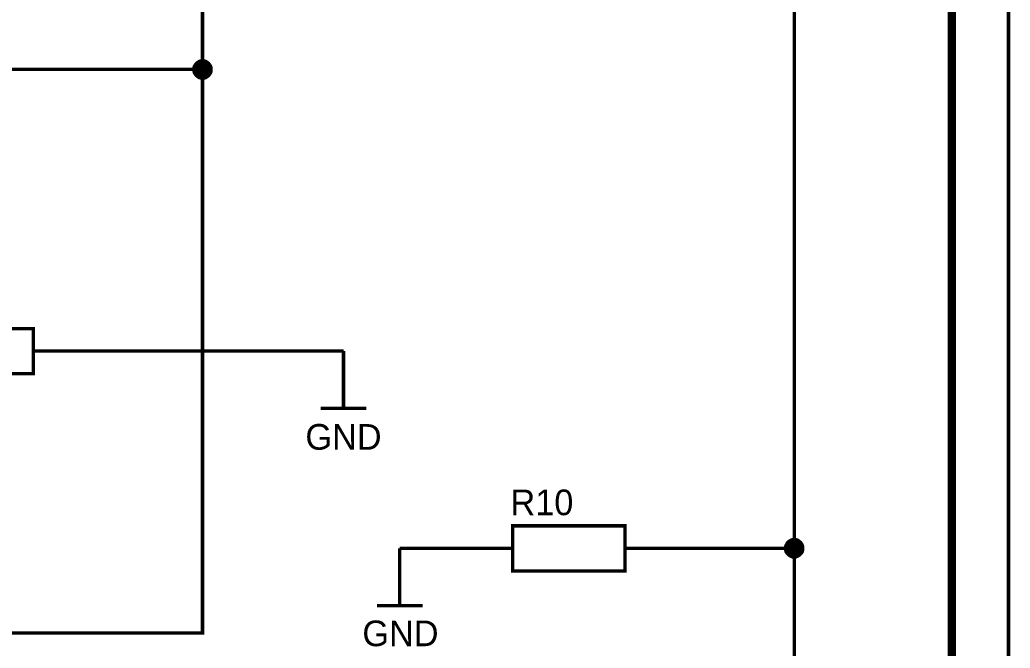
# Model space of a CAD drawing. Header units: millimetres. Extents: x 0 to 594, y 0 to 420.
# Drawn here: x 506.3 to 594.1, y 308.6 to 364.4 of the extents above; entities that cross this region are included whole.
import ezdxf

# ---------------------------------------------------------------- set-up
doc = ezdxf.new("R2010")
doc.units = ezdxf.units.MM
doc.layers.add('Sheet', color=255, linetype='Continuous')

msp = doc.modelspace()

# ---------------------------------------------------------------- linework, layer by layer
at = {"layer": 'Sheet'}
for points, const_width in [([(0.063, 420), (593.968, 420), (593.968, 0), (0.063, 0), (0.063, 420)], 0.3), ([(0.063, 420), (593.968, 420), (593.968, 0), (0.063, 0), (0.063, 420)], 0.3), ([(0.063, 420), (0.063, 0), (593.968, 0), (593.968, 420), (0.063, 420), (0.063, 420)], 0.0991), ([(0.063, 420), (0.063, 0), (593.968, 0), (593.968, 420), (0.063, 420), (0.063, 420)], 0.0991), ([(497.469, 336.986), (507.464, 336.986), (507.464, 332.99), (497.469, 332.99), (497.469, 336.986)], 0.3), ([(549.974, 319.486), (559.954, 319.486), (559.954, 315.474), (549.974, 315.474), (549.974, 319.486)], 0.3)]:
    msp.add_lwpolyline(points, close=True, dxfattribs=dict(at, const_width=const_width))
for points, const_width in [([(588.947, 414.977), (588.947, 4.991)], 0.749), ([(569.966, 222.477), (574.956, 222.477), (574.956, 317.495), (574.956, 387.495), (567.471, 387.495)], 0.3), ([(482.483, 377.482), (474.966, 377.482), (474.966, 359.982), (522.466, 359.982), (522.466, 372.491), (517.476, 372.491)], 0.3), ([(521.708, 359.982), (521.708, 360.014), (521.708, 360.045), (521.708, 360.108), (521.708, 360.14), (521.74, 360.171), (521.74, 360.203), (521.74, 360.235), (521.771, 360.266), (521.771, 360.298), (521.803, 360.329), (521.834, 360.361), (521.834, 360.393), (521.866, 360.424), (521.898, 360.456), (521.898, 360.487), (521.929, 360.519), (521.961, 360.551), (521.992, 360.551), (522.024, 360.582), (522.056, 360.614), (522.087, 360.614), (522.119, 360.645), (522.15, 360.677), (522.182, 360.677), (522.213, 360.708), (522.245, 360.708), (522.277, 360.708), (522.308, 360.74), (522.34, 360.74), (522.403, 360.74), (522.434, 360.74), (522.466, 360.74)], 0.3), ([(521.708, 359.982), (521.708, 360.014), (521.708, 360.045), (521.708, 360.108), (521.708, 360.14), (521.74, 360.171), (521.74, 360.203), (521.74, 360.235), (521.771, 360.266), (521.771, 360.298), (521.803, 360.329), (521.834, 360.361), (521.834, 360.393), (521.866, 360.424), (521.898, 360.456), (521.898, 360.487), (521.929, 360.519), (521.961, 360.551), (521.992, 360.551), (522.024, 360.582), (522.056, 360.614), (522.087, 360.614), (522.119, 360.645), (522.15, 360.677), (522.182, 360.677), (522.213, 360.708), (522.245, 360.708), (522.277, 360.708), (522.308, 360.74), (522.34, 360.74), (522.403, 360.74), (522.434, 360.74), (522.466, 360.74)], 0.3), ([(521.708, 359.982), (521.708, 360.014), (521.708, 360.045), (521.708, 360.108), (521.708, 360.14), (521.74, 360.171), (521.74, 360.203), (521.74, 360.235), (521.771, 360.266), (521.771, 360.298), (521.803, 360.329), (521.834, 360.361), (521.834, 360.393), (521.866, 360.424), (521.898, 360.456), (521.898, 360.487), (521.929, 360.519), (521.961, 360.551), (521.992, 360.551), (522.024, 360.582), (522.056, 360.614), (522.087, 360.614), (522.119, 360.645), (522.15, 360.677), (522.182, 360.677), (522.213, 360.708), (522.245, 360.708), (522.277, 360.708), (522.308, 360.74), (522.34, 360.74), (522.403, 360.74), (522.434, 360.74), (522.466, 360.74)], 0.3), ([(521.708, 359.982), (521.708, 360.014), (521.708, 360.045), (521.708, 360.108), (521.708, 360.14), (521.74, 360.171), (521.74, 360.203), (521.74, 360.235), (521.771, 360.266), (521.771, 360.298), (521.803, 360.329), (521.834, 360.361), (521.834, 360.393), (521.866, 360.424), (521.898, 360.456), (521.898, 360.487), (521.929, 360.519), (521.961, 360.551), (521.992, 360.551), (522.024, 360.582), (522.056, 360.614), (522.087, 360.614), (522.119, 360.645), (522.15, 360.677), (522.182, 360.677), (522.213, 360.708), (522.245, 360.708), (522.277, 360.708), (522.308, 360.74), (522.34, 360.74), (522.403, 360.74), (522.434, 360.74), (522.466, 360.74)], 0.3), ([(521.708, 359.982), (521.708, 360.014), (521.708, 360.045), (521.708, 360.108), (521.708, 360.14), (521.74, 360.171), (521.74, 360.203), (521.74, 360.235), (521.771, 360.266), (521.771, 360.298), (521.803, 360.329), (521.834, 360.361), (521.834, 360.393), (521.866, 360.424), (521.898, 360.456), (521.898, 360.487), (521.929, 360.519), (521.961, 360.551), (521.992, 360.551), (522.024, 360.582), (522.056, 360.614), (522.087, 360.614), (522.119, 360.645), (522.15, 360.677), (522.182, 360.677), (522.213, 360.708), (522.245, 360.708), (522.277, 360.708), (522.308, 360.74), (522.34, 360.74), (522.403, 360.74), (522.434, 360.74), (522.466, 360.74)], 0.0991), ([(521.708, 359.982), (521.708, 360.014), (521.708, 360.045), (521.708, 360.108), (521.708, 360.14), (521.74, 360.171), (521.74, 360.203), (521.74, 360.235), (521.771, 360.266), (521.771, 360.298), (521.803, 360.329), (521.834, 360.361), (521.834, 360.393), (521.866, 360.424), (521.898, 360.456), (521.898, 360.487), (521.929, 360.519), (521.961, 360.551), (521.992, 360.551), (522.024, 360.582), (522.056, 360.614), (522.087, 360.614), (522.119, 360.645), (522.15, 360.677), (522.182, 360.677), (522.213, 360.708), (522.245, 360.708), (522.277, 360.708), (522.308, 360.74), (522.34, 360.74), (522.403, 360.74), (522.434, 360.74), (522.466, 360.74)], 0.0991), ([(521.708, 359.982), (521.708, 360.014), (521.708, 360.045), (521.708, 360.108), (521.708, 360.14), (521.74, 360.171), (521.74, 360.203), (521.74, 360.235), (521.771, 360.266), (521.771, 360.298), (521.803, 360.329), (521.834, 360.361), (521.834, 360.393), (521.866, 360.424), (521.898, 360.456), (521.898, 360.487), (521.929, 360.519), (521.961, 360.551), (521.992, 360.551), (522.024, 360.582), (522.056, 360.614), (522.087, 360.614), (522.119, 360.645), (522.15, 360.677), (522.182, 360.677), (522.213, 360.708), (522.245, 360.708), (522.277, 360.708), (522.308, 360.74), (522.34, 360.74), (522.403, 360.74), (522.434, 360.74), (522.466, 360.74)], 0.0991), ([(521.708, 359.982), (521.708, 360.014), (521.708, 360.045), (521.708, 360.108), (521.708, 360.14), (521.74, 360.171), (521.74, 360.203), (521.74, 360.235), (521.771, 360.266), (521.771, 360.298), (521.803, 360.329), (521.834, 360.361), (521.834, 360.393), (521.866, 360.424), (521.898, 360.456), (521.898, 360.487), (521.929, 360.519), (521.961, 360.551), (521.992, 360.551), (522.024, 360.582), (522.056, 360.614), (522.087, 360.614), (522.119, 360.645), (522.15, 360.677), (522.182, 360.677), (522.213, 360.708), (522.245, 360.708), (522.277, 360.708), (522.308, 360.74), (522.34, 360.74), (522.403, 360.74), (522.434, 360.74), (522.466, 360.74)], 0.0991), ([(522.466, 360.74), (522.466, 360.74)], 0.3), ([(522.466, 360.74), (522.498, 360.74), (522.529, 360.74), (522.592, 360.74), (522.624, 360.74), (522.656, 360.708), (522.687, 360.708), (522.719, 360.708), (522.75, 360.677), (522.782, 360.677), (522.813, 360.645), (522.845, 360.614), (522.877, 360.614), (522.908, 360.582), (522.94, 360.551), (522.971, 360.551), (523.003, 360.519), (523.035, 360.487), (523.035, 360.456), (523.066, 360.424), (523.098, 360.393), (523.098, 360.361), (523.129, 360.329), (523.161, 360.298), (523.161, 360.266), (523.192, 360.235), (523.192, 360.203), (523.192, 360.171), (523.224, 360.14), (523.224, 360.108), (523.224, 360.045), (523.224, 360.014), (523.224, 359.982)], 0.3), ([(522.466, 360.74), (522.466, 360.74)], 0.3), ([(522.466, 360.74), (522.498, 360.74), (522.529, 360.74), (522.592, 360.74), (522.624, 360.74), (522.656, 360.708), (522.687, 360.708), (522.719, 360.708), (522.75, 360.677), (522.782, 360.677), (522.813, 360.645), (522.845, 360.614), (522.877, 360.614), (522.908, 360.582), (522.94, 360.551), (522.971, 360.551), (523.003, 360.519), (523.035, 360.487), (523.035, 360.456), (523.066, 360.424), (523.098, 360.393), (523.098, 360.361), (523.129, 360.329), (523.161, 360.298), (523.161, 360.266), (523.192, 360.235), (523.192, 360.203), (523.192, 360.171), (523.224, 360.14), (523.224, 360.108), (523.224, 360.045), (523.224, 360.014), (523.224, 359.982)], 0.3), ([(522.466, 360.74), (522.466, 360.74)], 0.3), ([(522.466, 360.74), (522.498, 360.74), (522.529, 360.74), (522.592, 360.74), (522.624, 360.74), (522.656, 360.708), (522.687, 360.708), (522.719, 360.708), (522.75, 360.677), (522.782, 360.677), (522.813, 360.645), (522.845, 360.614), (522.877, 360.614), (522.908, 360.582), (522.94, 360.551), (522.971, 360.551), (523.003, 360.519), (523.035, 360.487), (523.035, 360.456), (523.066, 360.424), (523.098, 360.393), (523.098, 360.361), (523.129, 360.329), (523.161, 360.298), (523.161, 360.266), (523.192, 360.235), (523.192, 360.203), (523.192, 360.171), (523.224, 360.14), (523.224, 360.108), (523.224, 360.045), (523.224, 360.014), (523.224, 359.982)], 0.3), ([(522.466, 360.74), (522.466, 360.74)], 0.3), ([(522.466, 360.74), (522.498, 360.74), (522.529, 360.74), (522.592, 360.74), (522.624, 360.74), (522.656, 360.708), (522.687, 360.708), (522.719, 360.708), (522.75, 360.677), (522.782, 360.677), (522.813, 360.645), (522.845, 360.614), (522.877, 360.614), (522.908, 360.582), (522.94, 360.551), (522.971, 360.551), (523.003, 360.519), (523.035, 360.487), (523.035, 360.456), (523.066, 360.424), (523.098, 360.393), (523.098, 360.361), (523.129, 360.329), (523.161, 360.298), (523.161, 360.266), (523.192, 360.235), (523.192, 360.203), (523.192, 360.171), (523.224, 360.14), (523.224, 360.108), (523.224, 360.045), (523.224, 360.014), (523.224, 359.982)], 0.3), ([(522.466, 360.74), (522.466, 360.74)], 0.0991), ([(522.466, 360.74), (522.498, 360.74), (522.529, 360.74), (522.592, 360.74), (522.624, 360.74), (522.656, 360.708), (522.687, 360.708), (522.719, 360.708), (522.75, 360.677), (522.782, 360.677), (522.813, 360.645), (522.845, 360.614), (522.877, 360.614), (522.908, 360.582), (522.94, 360.551), (522.971, 360.551), (523.003, 360.519), (523.035, 360.487), (523.035, 360.456), (523.066, 360.424), (523.098, 360.393), (523.098, 360.361), (523.129, 360.329), (523.161, 360.298), (523.161, 360.266), (523.192, 360.235), (523.192, 360.203), (523.192, 360.171), (523.224, 360.14), (523.224, 360.108), (523.224, 360.045), (523.224, 360.014), (523.224, 359.982)], 0.0991), ([(522.466, 360.74), (522.466, 360.74)], 0.0991), ([(522.466, 360.74), (522.498, 360.74), (522.529, 360.74), (522.592, 360.74), (522.624, 360.74), (522.656, 360.708), (522.687, 360.708), (522.719, 360.708), (522.75, 360.677), (522.782, 360.677), (522.813, 360.645), (522.845, 360.614), (522.877, 360.614), (522.908, 360.582), (522.94, 360.551), (522.971, 360.551), (523.003, 360.519), (523.035, 360.487), (523.035, 360.456), (523.066, 360.424), (523.098, 360.393), (523.098, 360.361), (523.129, 360.329), (523.161, 360.298), (523.161, 360.266), (523.192, 360.235), (523.192, 360.203), (523.192, 360.171), (523.224, 360.14), (523.224, 360.108), (523.224, 360.045), (523.224, 360.014), (523.224, 359.982)], 0.0991), ([(522.466, 360.74), (522.466, 360.74)], 0.0991), ([(522.466, 360.74), (522.498, 360.74), (522.529, 360.74), (522.592, 360.74), (522.624, 360.74), (522.656, 360.708), (522.687, 360.708), (522.719, 360.708), (522.75, 360.677), (522.782, 360.677), (522.813, 360.645), (522.845, 360.614), (522.877, 360.614), (522.908, 360.582), (522.94, 360.551), (522.971, 360.551), (523.003, 360.519), (523.035, 360.487), (523.035, 360.456), (523.066, 360.424), (523.098, 360.393), (523.098, 360.361), (523.129, 360.329), (523.161, 360.298), (523.161, 360.266), (523.192, 360.235), (523.192, 360.203), (523.192, 360.171), (523.224, 360.14), (523.224, 360.108), (523.224, 360.045), (523.224, 360.014), (523.224, 359.982)], 0.0991), ([(522.466, 360.74), (522.466, 360.74)], 0.0991), ([(522.466, 360.74), (522.498, 360.74), (522.529, 360.74), (522.592, 360.74), (522.624, 360.74), (522.656, 360.708), (522.687, 360.708), (522.719, 360.708), (522.75, 360.677), (522.782, 360.677), (522.813, 360.645), (522.845, 360.614), (522.877, 360.614), (522.908, 360.582), (522.94, 360.551), (522.971, 360.551), (523.003, 360.519), (523.035, 360.487), (523.035, 360.456), (523.066, 360.424), (523.098, 360.393), (523.098, 360.361), (523.129, 360.329), (523.161, 360.298), (523.161, 360.266), (523.192, 360.235), (523.192, 360.203), (523.192, 360.171), (523.224, 360.14), (523.224, 360.108), (523.224, 360.045), (523.224, 360.014), (523.224, 359.982)], 0.0991), ([(522.466, 359.982), (522.466, 309.977), (387.483, 309.977)], 0.3), ([(522.466, 359.224), (522.434, 359.224), (522.403, 359.224), (522.34, 359.224), (522.308, 359.224), (522.277, 359.255), (522.245, 359.255), (522.213, 359.255), (522.182, 359.287), (522.15, 359.287), (522.119, 359.319), (522.087, 359.35), (522.056, 359.35), (522.024, 359.382), (521.992, 359.413), (521.961, 359.413), (521.929, 359.445), (521.898, 359.477), (521.898, 359.508), (521.866, 359.54), (521.834, 359.571), (521.834, 359.603), (521.803, 359.634), (521.771, 359.666), (521.771, 359.698), (521.74, 359.729), (521.74, 359.761), (521.74, 359.792), (521.708, 359.824), (521.708, 359.856), (521.708, 359.919), (521.708, 359.95), (521.708, 359.982)], 0.3), ([(521.708, 359.982), (521.708, 359.982)], 0.3), ([(522.466, 359.224), (522.434, 359.224), (522.403, 359.224), (522.34, 359.224), (522.308, 359.224), (522.277, 359.255), (522.245, 359.255), (522.213, 359.255), (522.182, 359.287), (522.15, 359.287), (522.119, 359.319), (522.087, 359.35), (522.056, 359.35), (522.024, 359.382), (521.992, 359.413), (521.961, 359.413), (521.929, 359.445), (521.898, 359.477), (521.898, 359.508), (521.866, 359.54), (521.834, 359.571), (521.834, 359.603), (521.803, 359.634), (521.771, 359.666), (521.771, 359.698), (521.74, 359.729), (521.74, 359.761), (521.74, 359.792), (521.708, 359.824), (521.708, 359.856), (521.708, 359.919), (521.708, 359.95), (521.708, 359.982)], 0.3), ([(521.708, 359.982), (521.708, 359.982)], 0.3), ([(522.466, 359.224), (522.434, 359.224), (522.403, 359.224), (522.34, 359.224), (522.308, 359.224), (522.277, 359.255), (522.245, 359.255), (522.213, 359.255), (522.182, 359.287), (522.15, 359.287), (522.119, 359.319), (522.087, 359.35), (522.056, 359.35), (522.024, 359.382), (521.992, 359.413), (521.961, 359.413), (521.929, 359.445), (521.898, 359.477), (521.898, 359.508), (521.866, 359.54), (521.834, 359.571), (521.834, 359.603), (521.803, 359.634), (521.771, 359.666), (521.771, 359.698), (521.74, 359.729), (521.74, 359.761), (521.74, 359.792), (521.708, 359.824), (521.708, 359.856), (521.708, 359.919), (521.708, 359.95), (521.708, 359.982)], 0.3), ([(521.708, 359.982), (521.708, 359.982)], 0.3), ([(522.466, 359.224), (522.434, 359.224), (522.403, 359.224), (522.34, 359.224), (522.308, 359.224), (522.277, 359.255), (522.245, 359.255), (522.213, 359.255), (522.182, 359.287), (522.15, 359.287), (522.119, 359.319), (522.087, 359.35), (522.056, 359.35), (522.024, 359.382), (521.992, 359.413), (521.961, 359.413), (521.929, 359.445), (521.898, 359.477), (521.898, 359.508), (521.866, 359.54), (521.834, 359.571), (521.834, 359.603), (521.803, 359.634), (521.771, 359.666), (521.771, 359.698), (521.74, 359.729), (521.74, 359.761), (521.74, 359.792), (521.708, 359.824), (521.708, 359.856), (521.708, 359.919), (521.708, 359.95), (521.708, 359.982)], 0.3), ([(521.708, 359.982), (521.708, 359.982)], 0.3), ([(522.466, 359.224), (522.434, 359.224), (522.403, 359.224), (522.34, 359.224), (522.308, 359.224), (522.277, 359.255), (522.245, 359.255), (522.213, 359.255), (522.182, 359.287), (522.15, 359.287), (522.119, 359.319), (522.087, 359.35), (522.056, 359.35), (522.024, 359.382), (521.992, 359.413), (521.961, 359.413), (521.929, 359.445), (521.898, 359.477), (521.898, 359.508), (521.866, 359.54), (521.834, 359.571), (521.834, 359.603), (521.803, 359.634), (521.771, 359.666), (521.771, 359.698), (521.74, 359.729), (521.74, 359.761), (521.74, 359.792), (521.708, 359.824), (521.708, 359.856), (521.708, 359.919), (521.708, 359.95), (521.708, 359.982)], 0.0991), ([(521.708, 359.982), (521.708, 359.982)], 0.0991), ([(522.466, 359.224), (522.434, 359.224), (522.403, 359.224), (522.34, 359.224), (522.308, 359.224), (522.277, 359.255), (522.245, 359.255), (522.213, 359.255), (522.182, 359.287), (522.15, 359.287), (522.119, 359.319), (522.087, 359.35), (522.056, 359.35), (522.024, 359.382), (521.992, 359.413), (521.961, 359.413), (521.929, 359.445), (521.898, 359.477), (521.898, 359.508), (521.866, 359.54), (521.834, 359.571), (521.834, 359.603), (521.803, 359.634), (521.771, 359.666), (521.771, 359.698), (521.74, 359.729), (521.74, 359.761), (521.74, 359.792), (521.708, 359.824), (521.708, 359.856), (521.708, 359.919), (521.708, 359.95), (521.708, 359.982)], 0.0991), ([(521.708, 359.982), (521.708, 359.982)], 0.0991), ([(522.466, 359.224), (522.434, 359.224), (522.403, 359.224), (522.34, 359.224), (522.308, 359.224), (522.277, 359.255), (522.245, 359.255), (522.213, 359.255), (522.182, 359.287), (522.15, 359.287), (522.119, 359.319), (522.087, 359.35), (522.056, 359.35), (522.024, 359.382), (521.992, 359.413), (521.961, 359.413), (521.929, 359.445), (521.898, 359.477), (521.898, 359.508), (521.866, 359.54), (521.834, 359.571), (521.834, 359.603), (521.803, 359.634), (521.771, 359.666), (521.771, 359.698), (521.74, 359.729), (521.74, 359.761), (521.74, 359.792), (521.708, 359.824), (521.708, 359.856), (521.708, 359.919), (521.708, 359.95), (521.708, 359.982)], 0.0991), ([(521.708, 359.982), (521.708, 359.982)], 0.0991), ([(522.466, 359.224), (522.434, 359.224), (522.403, 359.224), (522.34, 359.224), (522.308, 359.224), (522.277, 359.255), (522.245, 359.255), (522.213, 359.255), (522.182, 359.287), (522.15, 359.287), (522.119, 359.319), (522.087, 359.35), (522.056, 359.35), (522.024, 359.382), (521.992, 359.413), (521.961, 359.413), (521.929, 359.445), (521.898, 359.477), (521.898, 359.508), (521.866, 359.54), (521.834, 359.571), (521.834, 359.603), (521.803, 359.634), (521.771, 359.666), (521.771, 359.698), (521.74, 359.729), (521.74, 359.761), (521.74, 359.792), (521.708, 359.824), (521.708, 359.856), (521.708, 359.919), (521.708, 359.95), (521.708, 359.982)], 0.0991), ([(521.708, 359.982), (521.708, 359.982)], 0.0991), ([(523.224, 359.982), (523.224, 359.95), (523.224, 359.919), (523.224, 359.856), (523.224, 359.824), (523.192, 359.792), (523.192, 359.761), (523.192, 359.729), (523.161, 359.698), (523.161, 359.666), (523.129, 359.634), (523.098, 359.603), (523.098, 359.571), (523.066, 359.54), (523.035, 359.508), (523.035, 359.477), (523.003, 359.445), (522.971, 359.413), (522.94, 359.413), (522.908, 359.382), (522.877, 359.35), (522.845, 359.35), (522.813, 359.319), (522.782, 359.287), (522.75, 359.287), (522.719, 359.255), (522.687, 359.255), (522.656, 359.255), (522.624, 359.224), (522.592, 359.224), (522.529, 359.224), (522.498, 359.224), (522.466, 359.224)], 0.3), ([(523.224, 359.982), (523.224, 359.95), (523.224, 359.919), (523.224, 359.856), (523.224, 359.824), (523.192, 359.792), (523.192, 359.761), (523.192, 359.729), (523.161, 359.698), (523.161, 359.666), (523.129, 359.634), (523.098, 359.603), (523.098, 359.571), (523.066, 359.54), (523.035, 359.508), (523.035, 359.477), (523.003, 359.445), (522.971, 359.413), (522.94, 359.413), (522.908, 359.382), (522.877, 359.35), (522.845, 359.35), (522.813, 359.319), (522.782, 359.287), (522.75, 359.287), (522.719, 359.255), (522.687, 359.255), (522.656, 359.255), (522.624, 359.224), (522.592, 359.224), (522.529, 359.224), (522.498, 359.224), (522.466, 359.224)], 0.3), ([(523.224, 359.982), (523.224, 359.95), (523.224, 359.919), (523.224, 359.856), (523.224, 359.824), (523.192, 359.792), (523.192, 359.761), (523.192, 359.729), (523.161, 359.698), (523.161, 359.666), (523.129, 359.634), (523.098, 359.603), (523.098, 359.571), (523.066, 359.54), (523.035, 359.508), (523.035, 359.477), (523.003, 359.445), (522.971, 359.413), (522.94, 359.413), (522.908, 359.382), (522.877, 359.35), (522.845, 359.35), (522.813, 359.319), (522.782, 359.287), (522.75, 359.287), (522.719, 359.255), (522.687, 359.255), (522.656, 359.255), (522.624, 359.224), (522.592, 359.224), (522.529, 359.224), (522.498, 359.224), (522.466, 359.224)], 0.3), ([(523.224, 359.982), (523.224, 359.95), (523.224, 359.919), (523.224, 359.856), (523.224, 359.824), (523.192, 359.792), (523.192, 359.761), (523.192, 359.729), (523.161, 359.698), (523.161, 359.666), (523.129, 359.634), (523.098, 359.603), (523.098, 359.571), (523.066, 359.54), (523.035, 359.508), (523.035, 359.477), (523.003, 359.445), (522.971, 359.413), (522.94, 359.413), (522.908, 359.382), (522.877, 359.35), (522.845, 359.35), (522.813, 359.319), (522.782, 359.287), (522.75, 359.287), (522.719, 359.255), (522.687, 359.255), (522.656, 359.255), (522.624, 359.224), (522.592, 359.224), (522.529, 359.224), (522.498, 359.224), (522.466, 359.224)], 0.3), ([(523.224, 359.982), (523.224, 359.95), (523.224, 359.919), (523.224, 359.856), (523.224, 359.824), (523.192, 359.792), (523.192, 359.761), (523.192, 359.729), (523.161, 359.698), (523.161, 359.666), (523.129, 359.634), (523.098, 359.603), (523.098, 359.571), (523.066, 359.54), (523.035, 359.508), (523.035, 359.477), (523.003, 359.445), (522.971, 359.413), (522.94, 359.413), (522.908, 359.382), (522.877, 359.35), (522.845, 359.35), (522.813, 359.319), (522.782, 359.287), (522.75, 359.287), (522.719, 359.255), (522.687, 359.255), (522.656, 359.255), (522.624, 359.224), (522.592, 359.224), (522.529, 359.224), (522.498, 359.224), (522.466, 359.224)], 0.0991), ([(523.224, 359.982), (523.224, 359.95), (523.224, 359.919), (523.224, 359.856), (523.224, 359.824), (523.192, 359.792), (523.192, 359.761), (523.192, 359.729), (523.161, 359.698), (523.161, 359.666), (523.129, 359.634), (523.098, 359.603), (523.098, 359.571), (523.066, 359.54), (523.035, 359.508), (523.035, 359.477), (523.003, 359.445), (522.971, 359.413), (522.94, 359.413), (522.908, 359.382), (522.877, 359.35), (522.845, 359.35), (522.813, 359.319), (522.782, 359.287), (522.75, 359.287), (522.719, 359.255), (522.687, 359.255), (522.656, 359.255), (522.624, 359.224), (522.592, 359.224), (522.529, 359.224), (522.498, 359.224), (522.466, 359.224)], 0.0991), ([(523.224, 359.982), (523.224, 359.95), (523.224, 359.919), (523.224, 359.856), (523.224, 359.824), (523.192, 359.792), (523.192, 359.761), (523.192, 359.729), (523.161, 359.698), (523.161, 359.666), (523.129, 359.634), (523.098, 359.603), (523.098, 359.571), (523.066, 359.54), (523.035, 359.508), (523.035, 359.477), (523.003, 359.445), (522.971, 359.413), (522.94, 359.413), (522.908, 359.382), (522.877, 359.35), (522.845, 359.35), (522.813, 359.319), (522.782, 359.287), (522.75, 359.287), (522.719, 359.255), (522.687, 359.255), (522.656, 359.255), (522.624, 359.224), (522.592, 359.224), (522.529, 359.224), (522.498, 359.224), (522.466, 359.224)], 0.0991), ([(523.224, 359.982), (523.224, 359.95), (523.224, 359.919), (523.224, 359.856), (523.224, 359.824), (523.192, 359.792), (523.192, 359.761), (523.192, 359.729), (523.161, 359.698), (523.161, 359.666), (523.129, 359.634), (523.098, 359.603), (523.098, 359.571), (523.066, 359.54), (523.035, 359.508), (523.035, 359.477), (523.003, 359.445), (522.971, 359.413), (522.94, 359.413), (522.908, 359.382), (522.877, 359.35), (522.845, 359.35), (522.813, 359.319), (522.782, 359.287), (522.75, 359.287), (522.719, 359.255), (522.687, 359.255), (522.656, 359.255), (522.624, 359.224), (522.592, 359.224), (522.529, 359.224), (522.498, 359.224), (522.466, 359.224)], 0.0991), ([(523.224, 359.982), (523.224, 359.982), (523.224, 359.982), (523.224, 359.982), (523.224, 359.982), (523.224, 359.982), (523.224, 359.982), (523.224, 359.982), (523.224, 359.982), (523.224, 359.982), (523.224, 359.982), (523.224, 359.982), (523.224, 359.982), (523.224, 359.982), (523.224, 359.982), (523.224, 359.982), (523.224, 359.982), (523.224, 359.982), (523.224, 359.982), (523.224, 359.982), (523.224, 359.982), (523.224, 359.982), (523.224, 359.982), (523.224, 359.982), (523.224, 359.982), (523.224, 359.982), (523.224, 359.982), (523.224, 359.982), (523.224, 359.982), (523.224, 359.982), (523.224, 359.982), (523.224, 359.982), (523.224, 359.982)], 0.3), ([(523.224, 359.982), (523.224, 359.982)], 0.3), ([(523.224, 359.982), (523.224, 359.982), (523.224, 359.982), (523.224, 359.982), (523.224, 359.982), (523.224, 359.982), (523.224, 359.982), (523.224, 359.982), (523.224, 359.982), (523.224, 359.982), (523.224, 359.982), (523.224, 359.982), (523.224, 359.982), (523.224, 359.982), (523.224, 359.982), (523.224, 359.982), (523.224, 359.982), (523.224, 359.982), (523.224, 359.982), (523.224, 359.982), (523.224, 359.982), (523.224, 359.982), (523.224, 359.982), (523.224, 359.982), (523.224, 359.982), (523.224, 359.982), (523.224, 359.982), (523.224, 359.982), (523.224, 359.982), (523.224, 359.982), (523.224, 359.982), (523.224, 359.982), (523.224, 359.982)], 0.3), ([(523.224, 359.982), (523.224, 359.982)], 0.3), ([(523.224, 359.982), (523.224, 359.982), (523.224, 359.982), (523.224, 359.982), (523.224, 359.982), (523.224, 359.982), (523.224, 359.982), (523.224, 359.982), (523.224, 359.982), (523.224, 359.982), (523.224, 359.982), (523.224, 359.982), (523.224, 359.982), (523.224, 359.982), (523.224, 359.982), (523.224, 359.982), (523.224, 359.982), (523.224, 359.982), (523.224, 359.982), (523.224, 359.982), (523.224, 359.982), (523.224, 359.982), (523.224, 359.982), (523.224, 359.982), (523.224, 359.982), (523.224, 359.982), (523.224, 359.982), (523.224, 359.982), (523.224, 359.982), (523.224, 359.982), (523.224, 359.982), (523.224, 359.982), (523.224, 359.982)], 0.3), ([(523.224, 359.982), (523.224, 359.982)], 0.3), ([(523.224, 359.982), (523.224, 359.982), (523.224, 359.982), (523.224, 359.982), (523.224, 359.982), (523.224, 359.982), (523.224, 359.982), (523.224, 359.982), (523.224, 359.982), (523.224, 359.982), (523.224, 359.982), (523.224, 359.982), (523.224, 359.982), (523.224, 359.982), (523.224, 359.982), (523.224, 359.982), (523.224, 359.982), (523.224, 359.982), (523.224, 359.982), (523.224, 359.982), (523.224, 359.982), (523.224, 359.982), (523.224, 359.982), (523.224, 359.982), (523.224, 359.982), (523.224, 359.982), (523.224, 359.982), (523.224, 359.982), (523.224, 359.982), (523.224, 359.982), (523.224, 359.982), (523.224, 359.982), (523.224, 359.982)], 0.3), ([(523.224, 359.982), (523.224, 359.982)], 0.3), ([(523.224, 359.982), (523.224, 359.982), (523.224, 359.982), (523.224, 359.982), (523.224, 359.982), (523.224, 359.982), (523.224, 359.982), (523.224, 359.982), (523.224, 359.982), (523.224, 359.982), (523.224, 359.982), (523.224, 359.982), (523.224, 359.982), (523.224, 359.982), (523.224, 359.982), (523.224, 359.982), (523.224, 359.982), (523.224, 359.982), (523.224, 359.982), (523.224, 359.982), (523.224, 359.982), (523.224, 359.982), (523.224, 359.982), (523.224, 359.982), (523.224, 359.982), (523.224, 359.982), (523.224, 359.982), (523.224, 359.982), (523.224, 359.982), (523.224, 359.982), (523.224, 359.982), (523.224, 359.982), (523.224, 359.982)], 0.0991), ([(523.224, 359.982), (523.224, 359.982)], 0.0991), ([(523.224, 359.982), (523.224, 359.982), (523.224, 359.982), (523.224, 359.982), (523.224, 359.982), (523.224, 359.982), (523.224, 359.982), (523.224, 359.982), (523.224, 359.982), (523.224, 359.982), (523.224, 359.982), (523.224, 359.982), (523.224, 359.982), (523.224, 359.982), (523.224, 359.982), (523.224, 359.982), (523.224, 359.982), (523.224, 359.982), (523.224, 359.982), (523.224, 359.982), (523.224, 359.982), (523.224, 359.982), (523.224, 359.982), (523.224, 359.982), (523.224, 359.982), (523.224, 359.982), (523.224, 359.982), (523.224, 359.982), (523.224, 359.982), (523.224, 359.982), (523.224, 359.982), (523.224, 359.982), (523.224, 359.982)], 0.0991), ([(523.224, 359.982), (523.224, 359.982)], 0.0991), ([(523.224, 359.982), (523.224, 359.982), (523.224, 359.982), (523.224, 359.982), (523.224, 359.982), (523.224, 359.982), (523.224, 359.982), (523.224, 359.982), (523.224, 359.982), (523.224, 359.982), (523.224, 359.982), (523.224, 359.982), (523.224, 359.982), (523.224, 359.982), (523.224, 359.982), (523.224, 359.982), (523.224, 359.982), (523.224, 359.982), (523.224, 359.982), (523.224, 359.982), (523.224, 359.982), (523.224, 359.982), (523.224, 359.982), (523.224, 359.982), (523.224, 359.982), (523.224, 359.982), (523.224, 359.982), (523.224, 359.982), (523.224, 359.982), (523.224, 359.982), (523.224, 359.982), (523.224, 359.982), (523.224, 359.982)], 0.0991), ([(523.224, 359.982), (523.224, 359.982)], 0.0991), ([(523.224, 359.982), (523.224, 359.982), (523.224, 359.982), (523.224, 359.982), (523.224, 359.982), (523.224, 359.982), (523.224, 359.982), (523.224, 359.982), (523.224, 359.982), (523.224, 359.982), (523.224, 359.982), (523.224, 359.982), (523.224, 359.982), (523.224, 359.982), (523.224, 359.982), (523.224, 359.982), (523.224, 359.982), (523.224, 359.982), (523.224, 359.982), (523.224, 359.982), (523.224, 359.982), (523.224, 359.982), (523.224, 359.982), (523.224, 359.982), (523.224, 359.982), (523.224, 359.982), (523.224, 359.982), (523.224, 359.982), (523.224, 359.982), (523.224, 359.982), (523.224, 359.982), (523.224, 359.982), (523.224, 359.982)], 0.0991), ([(523.224, 359.982), (523.224, 359.982)], 0.0991), ([(507.464, 334.995), (512.47, 334.995)], 0.3), ([(512.486, 334.995), (534.973, 334.995)], 0.3), ([(534.973, 334.995), (534.973, 329.91)], 0.3), ([(532.951, 329.91), (536.994, 329.91)], 0.3), ([(574.198, 317.495), (574.198, 317.527), (574.198, 317.559), (574.198, 317.622), (574.198, 317.653), (574.229, 317.685), (574.229, 317.717), (574.229, 317.748), (574.261, 317.78), (574.261, 317.811), (574.293, 317.843), (574.324, 317.875), (574.324, 317.906), (574.356, 317.938), (574.387, 317.969), (574.387, 318.001), (574.419, 318.032), (574.451, 318.064), (574.482, 318.064), (574.514, 318.096), (574.545, 318.127), (574.577, 318.127), (574.608, 318.159), (574.64, 318.19), (574.672, 318.19), (574.703, 318.222), (574.735, 318.222), (574.766, 318.222), (574.798, 318.254), (574.83, 318.254), (574.893, 318.254), (574.924, 318.254), (574.956, 318.254)], 0.3), ([(574.198, 317.495), (574.198, 317.527), (574.198, 317.559), (574.198, 317.622), (574.198, 317.653), (574.229, 317.685), (574.229, 317.717), (574.229, 317.748), (574.261, 317.78), (574.261, 317.811), (574.293, 317.843), (574.324, 317.875), (574.324, 317.906), (574.356, 317.938), (574.387, 317.969), (574.387, 318.001), (574.419, 318.032), (574.451, 318.064), (574.482, 318.064), (574.514, 318.096), (574.545, 318.127), (574.577, 318.127), (574.608, 318.159), (574.64, 318.19), (574.672, 318.19), (574.703, 318.222), (574.735, 318.222), (574.766, 318.222), (574.798, 318.254), (574.83, 318.254), (574.893, 318.254), (574.924, 318.254), (574.956, 318.254)], 0.3), ([(574.198, 317.495), (574.198, 317.527), (574.198, 317.559), (574.198, 317.622), (574.198, 317.653), (574.229, 317.685), (574.229, 317.717), (574.229, 317.748), (574.261, 317.78), (574.261, 317.811), (574.293, 317.843), (574.324, 317.875), (574.324, 317.906), (574.356, 317.938), (574.387, 317.969), (574.387, 318.001), (574.419, 318.032), (574.451, 318.064), (574.482, 318.064), (574.514, 318.096), (574.545, 318.127), (574.577, 318.127), (574.608, 318.159), (574.64, 318.19), (574.672, 318.19), (574.703, 318.222), (574.735, 318.222), (574.766, 318.222), (574.798, 318.254), (574.83, 318.254), (574.893, 318.254), (574.924, 318.254), (574.956, 318.254)], 0.3), ([(574.198, 317.495), (574.198, 317.527), (574.198, 317.559), (574.198, 317.622), (574.198, 317.653), (574.229, 317.685), (574.229, 317.717), (574.229, 317.748), (574.261, 317.78), (574.261, 317.811), (574.293, 317.843), (574.324, 317.875), (574.324, 317.906), (574.356, 317.938), (574.387, 317.969), (574.387, 318.001), (574.419, 318.032), (574.451, 318.064), (574.482, 318.064), (574.514, 318.096), (574.545, 318.127), (574.577, 318.127), (574.608, 318.159), (574.64, 318.19), (574.672, 318.19), (574.703, 318.222), (574.735, 318.222), (574.766, 318.222), (574.798, 318.254), (574.83, 318.254), (574.893, 318.254), (574.924, 318.254), (574.956, 318.254)], 0.3), ([(574.198, 317.495), (574.198, 317.527), (574.198, 317.559), (574.198, 317.622), (574.198, 317.653), (574.229, 317.685), (574.229, 317.717), (574.229, 317.748), (574.261, 317.78), (574.261, 317.811), (574.293, 317.843), (574.324, 317.875), (574.324, 317.906), (574.356, 317.938), (574.387, 317.969), (574.387, 318.001), (574.419, 318.032), (574.451, 318.064), (574.482, 318.064), (574.514, 318.096), (574.545, 318.127), (574.577, 318.127), (574.608, 318.159), (574.64, 318.19), (574.672, 318.19), (574.703, 318.222), (574.735, 318.222), (574.766, 318.222), (574.798, 318.254), (574.83, 318.254), (574.893, 318.254), (574.924, 318.254), (574.956, 318.254)], 0.0991), ([(574.198, 317.495), (574.198, 317.527), (574.198, 317.559), (574.198, 317.622), (574.198, 317.653), (574.229, 317.685), (574.229, 317.717), (574.229, 317.748), (574.261, 317.78), (574.261, 317.811), (574.293, 317.843), (574.324, 317.875), (574.324, 317.906), (574.356, 317.938), (574.387, 317.969), (574.387, 318.001), (574.419, 318.032), (574.451, 318.064), (574.482, 318.064), (574.514, 318.096), (574.545, 318.127), (574.577, 318.127), (574.608, 318.159), (574.64, 318.19), (574.672, 318.19), (574.703, 318.222), (574.735, 318.222), (574.766, 318.222), (574.798, 318.254), (574.83, 318.254), (574.893, 318.254), (574.924, 318.254), (574.956, 318.254)], 0.0991), ([(574.198, 317.495), (574.198, 317.527), (574.198, 317.559), (574.198, 317.622), (574.198, 317.653), (574.229, 317.685), (574.229, 317.717), (574.229, 317.748), (574.261, 317.78), (574.261, 317.811), (574.293, 317.843), (574.324, 317.875), (574.324, 317.906), (574.356, 317.938), (574.387, 317.969), (574.387, 318.001), (574.419, 318.032), (574.451, 318.064), (574.482, 318.064), (574.514, 318.096), (574.545, 318.127), (574.577, 318.127), (574.608, 318.159), (574.64, 318.19), (574.672, 318.19), (574.703, 318.222), (574.735, 318.222), (574.766, 318.222), (574.798, 318.254), (574.83, 318.254), (574.893, 318.254), (574.924, 318.254), (574.956, 318.254)], 0.0991), ([(574.198, 317.495), (574.198, 317.527), (574.198, 317.559), (574.198, 317.622), (574.198, 317.653), (574.229, 317.685), (574.229, 317.717), (574.229, 317.748), (574.261, 317.78), (574.261, 317.811), (574.293, 317.843), (574.324, 317.875), (574.324, 317.906), (574.356, 317.938), (574.387, 317.969), (574.387, 318.001), (574.419, 318.032), (574.451, 318.064), (574.482, 318.064), (574.514, 318.096), (574.545, 318.127), (574.577, 318.127), (574.608, 318.159), (574.64, 318.19), (574.672, 318.19), (574.703, 318.222), (574.735, 318.222), (574.766, 318.222), (574.798, 318.254), (574.83, 318.254), (574.893, 318.254), (574.924, 318.254), (574.956, 318.254)], 0.0991), ([(574.956, 318.254), (574.956, 318.254)], 0.3), ([(574.956, 318.254), (574.987, 318.254), (575.019, 318.254), (575.082, 318.254), (575.114, 318.254), (575.145, 318.222), (575.177, 318.222), (575.209, 318.222), (575.24, 318.19), (575.272, 318.19), (575.303, 318.159), (575.335, 318.127), (575.366, 318.127), (575.398, 318.096), (575.43, 318.064), (575.461, 318.064), (575.493, 318.032), (575.524, 318.001), (575.524, 317.969), (575.556, 317.938), (575.588, 317.906), (575.588, 317.875), (575.619, 317.843), (575.651, 317.811), (575.651, 317.78), (575.682, 317.748), (575.682, 317.717), (575.682, 317.685), (575.714, 317.653), (575.714, 317.622), (575.714, 317.559), (575.714, 317.527), (575.714, 317.495)], 0.3), ([(574.956, 318.254), (574.956, 318.254)], 0.3), ([(574.956, 318.254), (574.987, 318.254), (575.019, 318.254), (575.082, 318.254), (575.114, 318.254), (575.145, 318.222), (575.177, 318.222), (575.209, 318.222), (575.24, 318.19), (575.272, 318.19), (575.303, 318.159), (575.335, 318.127), (575.366, 318.127), (575.398, 318.096), (575.43, 318.064), (575.461, 318.064), (575.493, 318.032), (575.524, 318.001), (575.524, 317.969), (575.556, 317.938), (575.588, 317.906), (575.588, 317.875), (575.619, 317.843), (575.651, 317.811), (575.651, 317.78), (575.682, 317.748), (575.682, 317.717), (575.682, 317.685), (575.714, 317.653), (575.714, 317.622), (575.714, 317.559), (575.714, 317.527), (575.714, 317.495)], 0.3), ([(574.956, 318.254), (574.956, 318.254)], 0.3), ([(574.956, 318.254), (574.987, 318.254), (575.019, 318.254), (575.082, 318.254), (575.114, 318.254), (575.145, 318.222), (575.177, 318.222), (575.209, 318.222), (575.24, 318.19), (575.272, 318.19), (575.303, 318.159), (575.335, 318.127), (575.366, 318.127), (575.398, 318.096), (575.43, 318.064), (575.461, 318.064), (575.493, 318.032), (575.524, 318.001), (575.524, 317.969), (575.556, 317.938), (575.588, 317.906), (575.588, 317.875), (575.619, 317.843), (575.651, 317.811), (575.651, 317.78), (575.682, 317.748), (575.682, 317.717), (575.682, 317.685), (575.714, 317.653), (575.714, 317.622), (575.714, 317.559), (575.714, 317.527), (575.714, 317.495)], 0.3), ([(574.956, 318.254), (574.956, 318.254)], 0.3), ([(574.956, 318.254), (574.987, 318.254), (575.019, 318.254), (575.082, 318.254), (575.114, 318.254), (575.145, 318.222), (575.177, 318.222), (575.209, 318.222), (575.24, 318.19), (575.272, 318.19), (575.303, 318.159), (575.335, 318.127), (575.366, 318.127), (575.398, 318.096), (575.43, 318.064), (575.461, 318.064), (575.493, 318.032), (575.524, 318.001), (575.524, 317.969), (575.556, 317.938), (575.588, 317.906), (575.588, 317.875), (575.619, 317.843), (575.651, 317.811), (575.651, 317.78), (575.682, 317.748), (575.682, 317.717), (575.682, 317.685), (575.714, 317.653), (575.714, 317.622), (575.714, 317.559), (575.714, 317.527), (575.714, 317.495)], 0.3), ([(574.956, 318.254), (574.956, 318.254)], 0.0991), ([(574.956, 318.254), (574.987, 318.254), (575.019, 318.254), (575.082, 318.254), (575.114, 318.254), (575.145, 318.222), (575.177, 318.222), (575.209, 318.222), (575.24, 318.19), (575.272, 318.19), (575.303, 318.159), (575.335, 318.127), (575.366, 318.127), (575.398, 318.096), (575.43, 318.064), (575.461, 318.064), (575.493, 318.032), (575.524, 318.001), (575.524, 317.969), (575.556, 317.938), (575.588, 317.906), (575.588, 317.875), (575.619, 317.843), (575.651, 317.811), (575.651, 317.78), (575.682, 317.748), (575.682, 317.717), (575.682, 317.685), (575.714, 317.653), (575.714, 317.622), (575.714, 317.559), (575.714, 317.527), (575.714, 317.495)], 0.0991), ([(574.956, 318.254), (574.956, 318.254)], 0.0991), ([(574.956, 318.254), (574.987, 318.254), (575.019, 318.254), (575.082, 318.254), (575.114, 318.254), (575.145, 318.222), (575.177, 318.222), (575.209, 318.222), (575.24, 318.19), (575.272, 318.19), (575.303, 318.159), (575.335, 318.127), (575.366, 318.127), (575.398, 318.096), (575.43, 318.064), (575.461, 318.064), (575.493, 318.032), (575.524, 318.001), (575.524, 317.969), (575.556, 317.938), (575.588, 317.906), (575.588, 317.875), (575.619, 317.843), (575.651, 317.811), (575.651, 317.78), (575.682, 317.748), (575.682, 317.717), (575.682, 317.685), (575.714, 317.653), (575.714, 317.622), (575.714, 317.559), (575.714, 317.527), (575.714, 317.495)], 0.0991), ([(574.956, 318.254), (574.956, 318.254)], 0.0991), ([(574.956, 318.254), (574.987, 318.254), (575.019, 318.254), (575.082, 318.254), (575.114, 318.254), (575.145, 318.222), (575.177, 318.222), (575.209, 318.222), (575.24, 318.19), (575.272, 318.19), (575.303, 318.159), (575.335, 318.127), (575.366, 318.127), (575.398, 318.096), (575.43, 318.064), (575.461, 318.064), (575.493, 318.032), (575.524, 318.001), (575.524, 317.969), (575.556, 317.938), (575.588, 317.906), (575.588, 317.875), (575.619, 317.843), (575.651, 317.811), (575.651, 317.78), (575.682, 317.748), (575.682, 317.717), (575.682, 317.685), (575.714, 317.653), (575.714, 317.622), (575.714, 317.559), (575.714, 317.527), (575.714, 317.495)], 0.0991), ([(574.956, 318.254), (574.956, 318.254)], 0.0991), ([(574.956, 318.254), (574.987, 318.254), (575.019, 318.254), (575.082, 318.254), (575.114, 318.254), (575.145, 318.222), (575.177, 318.222), (575.209, 318.222), (575.24, 318.19), (575.272, 318.19), (575.303, 318.159), (575.335, 318.127), (575.366, 318.127), (575.398, 318.096), (575.43, 318.064), (575.461, 318.064), (575.493, 318.032), (575.524, 318.001), (575.524, 317.969), (575.556, 317.938), (575.588, 317.906), (575.588, 317.875), (575.619, 317.843), (575.651, 317.811), (575.651, 317.78), (575.682, 317.748), (575.682, 317.717), (575.682, 317.685), (575.714, 317.653), (575.714, 317.622), (575.714, 317.559), (575.714, 317.527), (575.714, 317.495)], 0.0991), ([(539.963, 317.495), (539.963, 312.41)], 0.3), ([(544.953, 317.495), (539.963, 317.495), (539.963, 317.495)], 0.3), ([(549.974, 317.495), (544.953, 317.495)], 0.3), ([(559.954, 317.495), (564.976, 317.495)], 0.3), ([(564.976, 317.495), (574.956, 317.495)], 0.3), ([(574.956, 316.737), (574.924, 316.737), (574.893, 316.737), (574.83, 316.737), (574.798, 316.737), (574.766, 316.769), (574.735, 316.769), (574.703, 316.769), (574.672, 316.801), (574.64, 316.801), (574.608, 316.832), (574.577, 316.832), (574.545, 316.864), (574.514, 316.895), (574.482, 316.895), (574.451, 316.927), (574.419, 316.958), (574.387, 316.99), (574.387, 316.99), (574.356, 317.022), (574.324, 317.053), (574.324, 317.085), (574.293, 317.116), (574.261, 317.148), (574.261, 317.18), (574.229, 317.211), (574.229, 317.274), (574.229, 317.306), (574.198, 317.338), (574.198, 317.369), (574.198, 317.401), (574.198, 317.464), (574.198, 317.495)], 0.3), ([(574.198, 317.495), (574.198, 317.495)], 0.3), ([(574.956, 316.737), (574.924, 316.737), (574.893, 316.737), (574.83, 316.737), (574.798, 316.737), (574.766, 316.769), (574.735, 316.769), (574.703, 316.769), (574.672, 316.801), (574.64, 316.801), (574.608, 316.832), (574.577, 316.832), (574.545, 316.864), (574.514, 316.895), (574.482, 316.895), (574.451, 316.927), (574.419, 316.958), (574.387, 316.99), (574.387, 316.99), (574.356, 317.022), (574.324, 317.053), (574.324, 317.085), (574.293, 317.116), (574.261, 317.148), (574.261, 317.18), (574.229, 317.211), (574.229, 317.274), (574.229, 317.306), (574.198, 317.338), (574.198, 317.369), (574.198, 317.401), (574.198, 317.464), (574.198, 317.495)], 0.3), ([(574.198, 317.495), (574.198, 317.495)], 0.3), ([(574.956, 316.737), (574.924, 316.737), (574.893, 316.737), (574.83, 316.737), (574.798, 316.737), (574.766, 316.769), (574.735, 316.769), (574.703, 316.769), (574.672, 316.801), (574.64, 316.801), (574.608, 316.832), (574.577, 316.832), (574.545, 316.864), (574.514, 316.895), (574.482, 316.895), (574.451, 316.927), (574.419, 316.958), (574.387, 316.99), (574.387, 316.99), (574.356, 317.022), (574.324, 317.053), (574.324, 317.085), (574.293, 317.116), (574.261, 317.148), (574.261, 317.18), (574.229, 317.211), (574.229, 317.274), (574.229, 317.306), (574.198, 317.338), (574.198, 317.369), (574.198, 317.401), (574.198, 317.464), (574.198, 317.495)], 0.3), ([(574.198, 317.495), (574.198, 317.495)], 0.3), ([(574.956, 316.737), (574.924, 316.737), (574.893, 316.737), (574.83, 316.737), (574.798, 316.737), (574.766, 316.769), (574.735, 316.769), (574.703, 316.769), (574.672, 316.801), (574.64, 316.801), (574.608, 316.832), (574.577, 316.832), (574.545, 316.864), (574.514, 316.895), (574.482, 316.895), (574.451, 316.927), (574.419, 316.958), (574.387, 316.99), (574.387, 316.99), (574.356, 317.022), (574.324, 317.053), (574.324, 317.085), (574.293, 317.116), (574.261, 317.148), (574.261, 317.18), (574.229, 317.211), (574.229, 317.274), (574.229, 317.306), (574.198, 317.338), (574.198, 317.369), (574.198, 317.401), (574.198, 317.464), (574.198, 317.495)], 0.3), ([(574.198, 317.495), (574.198, 317.495)], 0.3), ([(574.956, 316.737), (574.924, 316.737), (574.893, 316.737), (574.83, 316.737), (574.798, 316.737), (574.766, 316.769), (574.735, 316.769), (574.703, 316.769), (574.672, 316.801), (574.64, 316.801), (574.608, 316.832), (574.577, 316.832), (574.545, 316.864), (574.514, 316.895), (574.482, 316.895), (574.451, 316.927), (574.419, 316.958), (574.387, 316.99), (574.387, 316.99), (574.356, 317.022), (574.324, 317.053), (574.324, 317.085), (574.293, 317.116), (574.261, 317.148), (574.261, 317.18), (574.229, 317.211), (574.229, 317.274), (574.229, 317.306), (574.198, 317.338), (574.198, 317.369), (574.198, 317.401), (574.198, 317.464), (574.198, 317.495)], 0.0991), ([(574.198, 317.495), (574.198, 317.495)], 0.0991), ([(574.956, 316.737), (574.924, 316.737), (574.893, 316.737), (574.83, 316.737), (574.798, 316.737), (574.766, 316.769), (574.735, 316.769), (574.703, 316.769), (574.672, 316.801), (574.64, 316.801), (574.608, 316.832), (574.577, 316.832), (574.545, 316.864), (574.514, 316.895), (574.482, 316.895), (574.451, 316.927), (574.419, 316.958), (574.387, 316.99), (574.387, 316.99), (574.356, 317.022), (574.324, 317.053), (574.324, 317.085), (574.293, 317.116), (574.261, 317.148), (574.261, 317.18), (574.229, 317.211), (574.229, 317.274), (574.229, 317.306), (574.198, 317.338), (574.198, 317.369), (574.198, 317.401), (574.198, 317.464), (574.198, 317.495)], 0.0991), ([(574.198, 317.495), (574.198, 317.495)], 0.0991), ([(574.956, 316.737), (574.924, 316.737), (574.893, 316.737), (574.83, 316.737), (574.798, 316.737), (574.766, 316.769), (574.735, 316.769), (574.703, 316.769), (574.672, 316.801), (574.64, 316.801), (574.608, 316.832), (574.577, 316.832), (574.545, 316.864), (574.514, 316.895), (574.482, 316.895), (574.451, 316.927), (574.419, 316.958), (574.387, 316.99), (574.387, 316.99), (574.356, 317.022), (574.324, 317.053), (574.324, 317.085), (574.293, 317.116), (574.261, 317.148), (574.261, 317.18), (574.229, 317.211), (574.229, 317.274), (574.229, 317.306), (574.198, 317.338), (574.198, 317.369), (574.198, 317.401), (574.198, 317.464), (574.198, 317.495)], 0.0991), ([(574.198, 317.495), (574.198, 317.495)], 0.0991), ([(574.956, 316.737), (574.924, 316.737), (574.893, 316.737), (574.83, 316.737), (574.798, 316.737), (574.766, 316.769), (574.735, 316.769), (574.703, 316.769), (574.672, 316.801), (574.64, 316.801), (574.608, 316.832), (574.577, 316.832), (574.545, 316.864), (574.514, 316.895), (574.482, 316.895), (574.451, 316.927), (574.419, 316.958), (574.387, 316.99), (574.387, 316.99), (574.356, 317.022), (574.324, 317.053), (574.324, 317.085), (574.293, 317.116), (574.261, 317.148), (574.261, 317.18), (574.229, 317.211), (574.229, 317.274), (574.229, 317.306), (574.198, 317.338), (574.198, 317.369), (574.198, 317.401), (574.198, 317.464), (574.198, 317.495)], 0.0991), ([(574.198, 317.495), (574.198, 317.495)], 0.0991), ([(575.714, 317.495), (575.714, 317.464), (575.714, 317.401), (575.714, 317.369), (575.714, 317.338), (575.682, 317.306), (575.682, 317.274), (575.682, 317.211), (575.651, 317.18), (575.651, 317.148), (575.619, 317.116), (575.588, 317.085), (575.588, 317.053), (575.556, 317.022), (575.524, 316.99), (575.524, 316.99), (575.493, 316.958), (575.461, 316.927), (575.43, 316.895), (575.398, 316.895), (575.366, 316.864), (575.335, 316.832), (575.303, 316.832), (575.272, 316.801), (575.24, 316.801), (575.209, 316.769), (575.177, 316.769), (575.145, 316.769), (575.114, 316.737), (575.082, 316.737), (575.019, 316.737), (574.987, 316.737), (574.956, 316.737)], 0.3), ([(575.714, 317.495), (575.714, 317.464), (575.714, 317.401), (575.714, 317.369), (575.714, 317.338), (575.682, 317.306), (575.682, 317.274), (575.682, 317.211), (575.651, 317.18), (575.651, 317.148), (575.619, 317.116), (575.588, 317.085), (575.588, 317.053), (575.556, 317.022), (575.524, 316.99), (575.524, 316.99), (575.493, 316.958), (575.461, 316.927), (575.43, 316.895), (575.398, 316.895), (575.366, 316.864), (575.335, 316.832), (575.303, 316.832), (575.272, 316.801), (575.24, 316.801), (575.209, 316.769), (575.177, 316.769), (575.145, 316.769), (575.114, 316.737), (575.082, 316.737), (575.019, 316.737), (574.987, 316.737), (574.956, 316.737)], 0.3), ([(575.714, 317.495), (575.714, 317.464), (575.714, 317.401), (575.714, 317.369), (575.714, 317.338), (575.682, 317.306), (575.682, 317.274), (575.682, 317.211), (575.651, 317.18), (575.651, 317.148), (575.619, 317.116), (575.588, 317.085), (575.588, 317.053), (575.556, 317.022), (575.524, 316.99), (575.524, 316.99), (575.493, 316.958), (575.461, 316.927), (575.43, 316.895), (575.398, 316.895), (575.366, 316.864), (575.335, 316.832), (575.303, 316.832), (575.272, 316.801), (575.24, 316.801), (575.209, 316.769), (575.177, 316.769), (575.145, 316.769), (575.114, 316.737), (575.082, 316.737), (575.019, 316.737), (574.987, 316.737), (574.956, 316.737)], 0.3), ([(575.714, 317.495), (575.714, 317.464), (575.714, 317.401), (575.714, 317.369), (575.714, 317.338), (575.682, 317.306), (575.682, 317.274), (575.682, 317.211), (575.651, 317.18), (575.651, 317.148), (575.619, 317.116), (575.588, 317.085), (575.588, 317.053), (575.556, 317.022), (575.524, 316.99), (575.524, 316.99), (575.493, 316.958), (575.461, 316.927), (575.43, 316.895), (575.398, 316.895), (575.366, 316.864), (575.335, 316.832), (575.303, 316.832), (575.272, 316.801), (575.24, 316.801), (575.209, 316.769), (575.177, 316.769), (575.145, 316.769), (575.114, 316.737), (575.082, 316.737), (575.019, 316.737), (574.987, 316.737), (574.956, 316.737)], 0.3), ([(575.714, 317.495), (575.714, 317.464), (575.714, 317.401), (575.714, 317.369), (575.714, 317.338), (575.682, 317.306), (575.682, 317.274), (575.682, 317.211), (575.651, 317.18), (575.651, 317.148), (575.619, 317.116), (575.588, 317.085), (575.588, 317.053), (575.556, 317.022), (575.524, 316.99), (575.524, 316.99), (575.493, 316.958), (575.461, 316.927), (575.43, 316.895), (575.398, 316.895), (575.366, 316.864), (575.335, 316.832), (575.303, 316.832), (575.272, 316.801), (575.24, 316.801), (575.209, 316.769), (575.177, 316.769), (575.145, 316.769), (575.114, 316.737), (575.082, 316.737), (575.019, 316.737), (574.987, 316.737), (574.956, 316.737)], 0.0991), ([(575.714, 317.495), (575.714, 317.464), (575.714, 317.401), (575.714, 317.369), (575.714, 317.338), (575.682, 317.306), (575.682, 317.274), (575.682, 317.211), (575.651, 317.18), (575.651, 317.148), (575.619, 317.116), (575.588, 317.085), (575.588, 317.053), (575.556, 317.022), (575.524, 316.99), (575.524, 316.99), (575.493, 316.958), (575.461, 316.927), (575.43, 316.895), (575.398, 316.895), (575.366, 316.864), (575.335, 316.832), (575.303, 316.832), (575.272, 316.801), (575.24, 316.801), (575.209, 316.769), (575.177, 316.769), (575.145, 316.769), (575.114, 316.737), (575.082, 316.737), (575.019, 316.737), (574.987, 316.737), (574.956, 316.737)], 0.0991), ([(575.714, 317.495), (575.714, 317.464), (575.714, 317.401), (575.714, 317.369), (575.714, 317.338), (575.682, 317.306), (575.682, 317.274), (575.682, 317.211), (575.651, 317.18), (575.651, 317.148), (575.619, 317.116), (575.588, 317.085), (575.588, 317.053), (575.556, 317.022), (575.524, 316.99), (575.524, 316.99), (575.493, 316.958), (575.461, 316.927), (575.43, 316.895), (575.398, 316.895), (575.366, 316.864), (575.335, 316.832), (575.303, 316.832), (575.272, 316.801), (575.24, 316.801), (575.209, 316.769), (575.177, 316.769), (575.145, 316.769), (575.114, 316.737), (575.082, 316.737), (575.019, 316.737), (574.987, 316.737), (574.956, 316.737)], 0.0991), ([(575.714, 317.495), (575.714, 317.464), (575.714, 317.401), (575.714, 317.369), (575.714, 317.338), (575.682, 317.306), (575.682, 317.274), (575.682, 317.211), (575.651, 317.18), (575.651, 317.148), (575.619, 317.116), (575.588, 317.085), (575.588, 317.053), (575.556, 317.022), (575.524, 316.99), (575.524, 316.99), (575.493, 316.958), (575.461, 316.927), (575.43, 316.895), (575.398, 316.895), (575.366, 316.864), (575.335, 316.832), (575.303, 316.832), (575.272, 316.801), (575.24, 316.801), (575.209, 316.769), (575.177, 316.769), (575.145, 316.769), (575.114, 316.737), (575.082, 316.737), (575.019, 316.737), (574.987, 316.737), (574.956, 316.737)], 0.0991), ([(575.714, 317.495), (575.714, 317.495), (575.714, 317.495), (575.714, 317.495), (575.714, 317.495), (575.714, 317.495), (575.714, 317.495), (575.714, 317.495), (575.714, 317.495), (575.714, 317.495), (575.714, 317.495), (575.714, 317.495), (575.714, 317.495), (575.714, 317.495), (575.714, 317.495), (575.714, 317.495), (575.714, 317.495), (575.714, 317.495), (575.714, 317.495), (575.714, 317.495), (575.714, 317.495), (575.714, 317.495), (575.714, 317.495), (575.714, 317.495), (575.714, 317.495), (575.714, 317.495), (575.714, 317.495), (575.714, 317.495), (575.714, 317.495), (575.714, 317.495), (575.714, 317.495), (575.714, 317.495), (575.714, 317.495)], 0.3), ([(575.714, 317.495), (575.714, 317.495)], 0.3), ([(575.714, 317.495), (575.714, 317.495), (575.714, 317.495), (575.714, 317.495), (575.714, 317.495), (575.714, 317.495), (575.714, 317.495), (575.714, 317.495), (575.714, 317.495), (575.714, 317.495), (575.714, 317.495), (575.714, 317.495), (575.714, 317.495), (575.714, 317.495), (575.714, 317.495), (575.714, 317.495), (575.714, 317.495), (575.714, 317.495), (575.714, 317.495), (575.714, 317.495), (575.714, 317.495), (575.714, 317.495), (575.714, 317.495), (575.714, 317.495), (575.714, 317.495), (575.714, 317.495), (575.714, 317.495), (575.714, 317.495), (575.714, 317.495), (575.714, 317.495), (575.714, 317.495), (575.714, 317.495), (575.714, 317.495)], 0.3), ([(575.714, 317.495), (575.714, 317.495)], 0.3), ([(575.714, 317.495), (575.714, 317.495), (575.714, 317.495), (575.714, 317.495), (575.714, 317.495), (575.714, 317.495), (575.714, 317.495), (575.714, 317.495), (575.714, 317.495), (575.714, 317.495), (575.714, 317.495), (575.714, 317.495), (575.714, 317.495), (575.714, 317.495), (575.714, 317.495), (575.714, 317.495), (575.714, 317.495), (575.714, 317.495), (575.714, 317.495), (575.714, 317.495), (575.714, 317.495), (575.714, 317.495), (575.714, 317.495), (575.714, 317.495), (575.714, 317.495), (575.714, 317.495), (575.714, 317.495), (575.714, 317.495), (575.714, 317.495), (575.714, 317.495), (575.714, 317.495), (575.714, 317.495), (575.714, 317.495)], 0.3), ([(575.714, 317.495), (575.714, 317.495)], 0.3), ([(575.714, 317.495), (575.714, 317.495), (575.714, 317.495), (575.714, 317.495), (575.714, 317.495), (575.714, 317.495), (575.714, 317.495), (575.714, 317.495), (575.714, 317.495), (575.714, 317.495), (575.714, 317.495), (575.714, 317.495), (575.714, 317.495), (575.714, 317.495), (575.714, 317.495), (575.714, 317.495), (575.714, 317.495), (575.714, 317.495), (575.714, 317.495), (575.714, 317.495), (575.714, 317.495), (575.714, 317.495), (575.714, 317.495), (575.714, 317.495), (575.714, 317.495), (575.714, 317.495), (575.714, 317.495), (575.714, 317.495), (575.714, 317.495), (575.714, 317.495), (575.714, 317.495), (575.714, 317.495), (575.714, 317.495)], 0.3), ([(575.714, 317.495), (575.714, 317.495)], 0.3), ([(575.714, 317.495), (575.714, 317.495), (575.714, 317.495), (575.714, 317.495), (575.714, 317.495), (575.714, 317.495), (575.714, 317.495), (575.714, 317.495), (575.714, 317.495), (575.714, 317.495), (575.714, 317.495), (575.714, 317.495), (575.714, 317.495), (575.714, 317.495), (575.714, 317.495), (575.714, 317.495), (575.714, 317.495), (575.714, 317.495), (575.714, 317.495), (575.714, 317.495), (575.714, 317.495), (575.714, 317.495), (575.714, 317.495), (575.714, 317.495), (575.714, 317.495), (575.714, 317.495), (575.714, 317.495), (575.714, 317.495), (575.714, 317.495), (575.714, 317.495), (575.714, 317.495), (575.714, 317.495), (575.714, 317.495)], 0.0991), ([(575.714, 317.495), (575.714, 317.495)], 0.0991), ([(575.714, 317.495), (575.714, 317.495), (575.714, 317.495), (575.714, 317.495), (575.714, 317.495), (575.714, 317.495), (575.714, 317.495), (575.714, 317.495), (575.714, 317.495), (575.714, 317.495), (575.714, 317.495), (575.714, 317.495), (575.714, 317.495), (575.714, 317.495), (575.714, 317.495), (575.714, 317.495), (575.714, 317.495), (575.714, 317.495), (575.714, 317.495), (575.714, 317.495), (575.714, 317.495), (575.714, 317.495), (575.714, 317.495), (575.714, 317.495), (575.714, 317.495), (575.714, 317.495), (575.714, 317.495), (575.714, 317.495), (575.714, 317.495), (575.714, 317.495), (575.714, 317.495), (575.714, 317.495), (575.714, 317.495)], 0.0991), ([(575.714, 317.495), (575.714, 317.495)], 0.0991), ([(575.714, 317.495), (575.714, 317.495), (575.714, 317.495), (575.714, 317.495), (575.714, 317.495), (575.714, 317.495), (575.714, 317.495), (575.714, 317.495), (575.714, 317.495), (575.714, 317.495), (575.714, 317.495), (575.714, 317.495), (575.714, 317.495), (575.714, 317.495), (575.714, 317.495), (575.714, 317.495), (575.714, 317.495), (575.714, 317.495), (575.714, 317.495), (575.714, 317.495), (575.714, 317.495), (575.714, 317.495), (575.714, 317.495), (575.714, 317.495), (575.714, 317.495), (575.714, 317.495), (575.714, 317.495), (575.714, 317.495), (575.714, 317.495), (575.714, 317.495), (575.714, 317.495), (575.714, 317.495), (575.714, 317.495)], 0.0991), ([(575.714, 317.495), (575.714, 317.495)], 0.0991), ([(575.714, 317.495), (575.714, 317.495), (575.714, 317.495), (575.714, 317.495), (575.714, 317.495), (575.714, 317.495), (575.714, 317.495), (575.714, 317.495), (575.714, 317.495), (575.714, 317.495), (575.714, 317.495), (575.714, 317.495), (575.714, 317.495), (575.714, 317.495), (575.714, 317.495), (575.714, 317.495), (575.714, 317.495), (575.714, 317.495), (575.714, 317.495), (575.714, 317.495), (575.714, 317.495), (575.714, 317.495), (575.714, 317.495), (575.714, 317.495), (575.714, 317.495), (575.714, 317.495), (575.714, 317.495), (575.714, 317.495), (575.714, 317.495), (575.714, 317.495), (575.714, 317.495), (575.714, 317.495), (575.714, 317.495)], 0.0991), ([(575.714, 317.495), (575.714, 317.495)], 0.0991), ([(537.941, 312.41), (541.984, 312.41)], 0.3)]:
    msp.add_lwpolyline(points, dxfattribs=dict(at, const_width=const_width))
at = {"layer": 'Sheet', "const_width": 0.762}
for points in [[(522.119, 360, 1), (522.881, 360, 1)], [(574.619, 317.5, 1), (575.381, 317.5, 1)]]:
    msp.add_lwpolyline(points, format="xyb", close=True, dxfattribs=at)

# ---------------------------------------------------------------- texts
at = {"layer": 'Sheet'}
for s, p in [('GND', (531.593, 326.245)), ('R10', (549.785, 320.433)), ('GND', (536.647, 308.809))]:
    msp.add_text(s, height=2.2744, dxfattribs=at).set_placement(p)

doc.saveas('drawing.dxf')
